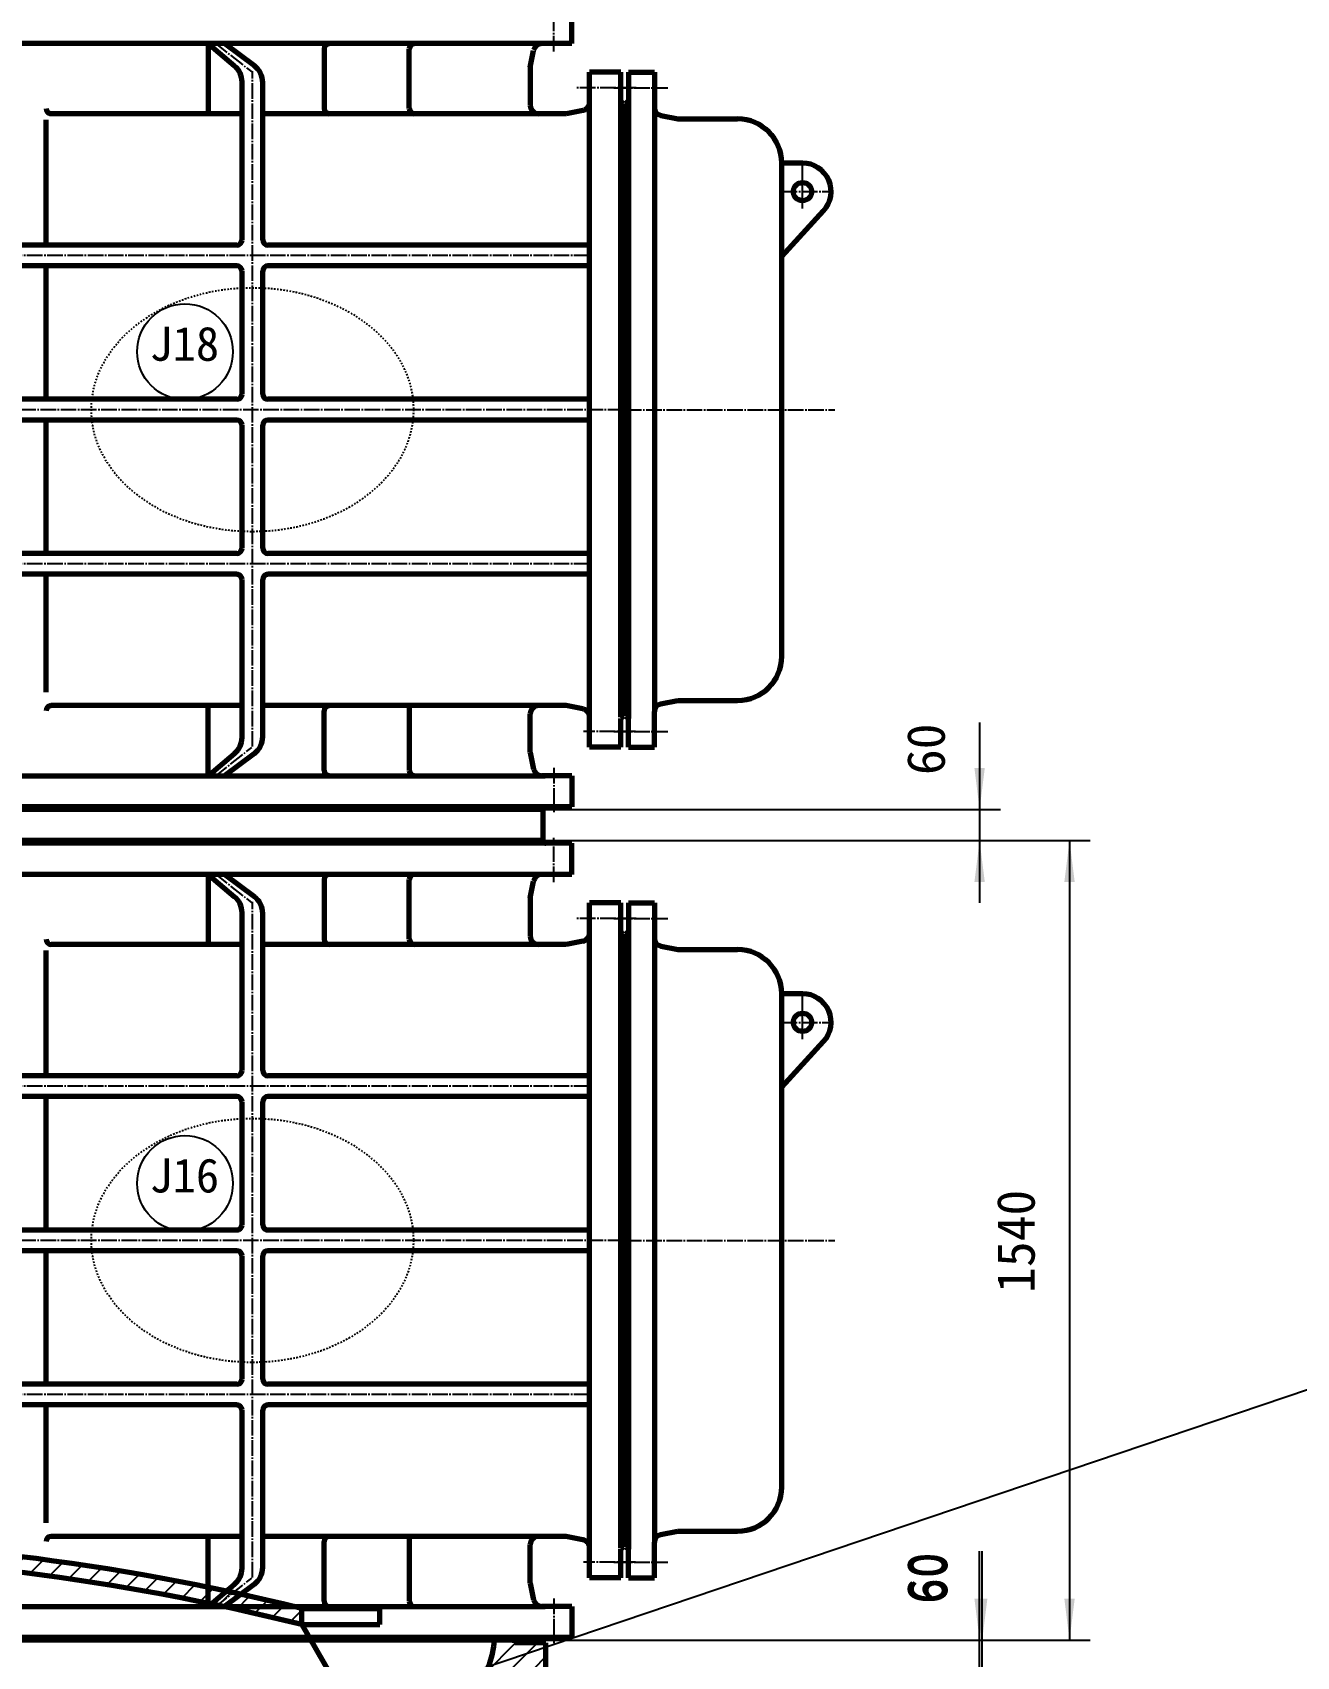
# Model space of a CAD drawing. Header units: millimetres. Extents: x -12040 to 11740, y -16820 to 16820.
# Drawn here: x -4569 to -2135, y -4289 to -1161 of the extents above; entities that cross this region are included whole.
import ezdxf

# ---------------------------------------------------------------- set-up
doc = ezdxf.new("R2010")
doc.units = ezdxf.units.MM
doc.linetypes.add('EB_DASH', pattern=[6, 3, -3])
doc.linetypes.add('EB_DASHDOT', pattern=[39, 30, -3, 3, -3])
for name, color, linetype, lineweight in [('CAXA0', 7, 'Continuous', 70), ('CAXA1', 1, 'EB_DASHDOT', 25), ('CAXA2', 6, 'EB_DASH', 25), ('CAXA3', 7, 'Continuous', 25), ('CAXA4', 3, 'Continuous', 25), ('CAXA5', 4, 'Continuous', 25)]:
    doc.layers.add(name, color=color, linetype=linetype, lineweight=lineweight)
doc.styles.add('TextStyle0', font='SIMFANG.TTF', dxfattribs={"width": 0.931973})
doc.styles.add('UserTxtStyle1', font='SIMFANG.TTF')
doc.styles.add('UserTxtStyle2', font='SIMFANG.TTF')
doc.styles.add('标准', font='SIMFANG.TTF')
doc.dimstyles.new('标准', dxfattribs={"dimscale": 20, "dimtxt": 3.5, "dimasz": 4, "dimexe": 2, "dimexo": 0, "dimtad": 1, "dimdsep": 46, "dimtxsty": '标准', "dimcen": 0, "dimdle": 6, "dimaunit": 1, "dimazin": 2, "dimtfac": 1, "dimtdec": 3, "dimtmove": 0, "dimatfit": 3, "dimfxl": 0, "dimtolj": 1, "dimtzin": 0, "dimarcsym": 0})

# ---------------------------------------------------------------- blocks, each defined once
blk = doc.blocks.new('CAXBLOCK37', base_point=(-3426.2, -1887.6))
at = {"layer": 'CAXA0'}
for p, q in [((-3421.2, -1237.6), (-3371.2, -1237.6)), ((-3421.2, -1237.6), (-3421.2, -2482.6)), ((-3371.2, -1237.6), (-3371.2, -2468.9)), ((-3426.2, -1297.6), (-3421.2, -1292.6)), ((-3426.2, -2477.6), (-3426.2, -1297.6)), ((-3359.2, -1321), (-3326.2, -1327.6)), ((-3326.2, -1327.6), (-3211.2, -1327.6)), ((-3126.2, -2362.6), (-3126.2, -1412.6)), ((-3086.2, -1412.6), (-3126.2, -1412.6)), ((-3126.2, -1592.6), (-3045.7, -1504.8)), ((-3371.2, -2537.6), (-3371.2, -2468.9)), ((-3359.2, -2454.2), (-3326.2, -2447.6)), ((-3326.2, -2447.6), (-3211.2, -2447.6)), ((-3426.2, -2477.6), (-3421.2, -2482.6)), ((-3421.2, -2537.6), (-3421.2, -2482.6)), ((-3421.2, -2537.6), (-3371.2, -2537.6))]:
    blk.add_line(p, q, dxfattribs=at)
at = {"layer": 'CAXA0', "linetype": 'EB_DASHDOT', "lineweight": 25}
for p, q in [((-3449.4, -1267.6), (-3345.5, -1267.6)), ((-3126.2, -1467.6), (-3035.5, -1467.6)), ((-3449.4, -2507.6), (-3345.5, -2507.6))]:
    blk.add_line(p, q, dxfattribs=at)
at = {"layer": 'CAXA0'}
blk.add_circle((-3086.2, -1467.6), 17.5, dxfattribs=at)
for centre, radius, start, end in [((-3356.2, -1306.3), 15, 180, 258.6901), ((-3211.2, -1412.6), 85, 0, 90), ((-3086.2, -1467.6), 55, 317.4797, 90), ((-3211.2, -2362.6), 85, 270, 360), ((-3356.2, -2468.9), 15, 101.3099, 180)]:
    blk.add_arc(centre, radius, start, end, dxfattribs=at)
at = {"layer": 'CAXA1', "linetype": 'EB_DASHDOT', "lineweight": 25}
blk.add_line((-3426.2, -1887.6), (-3024, -1887.6), dxfattribs=at)
at = {"layer": 'CAXA3', "linetype": 'Continuous', "lineweight": 25}
blk.add_line((-3086.2, -1500.3), (-3086.2, -1412.6), dxfattribs=at)
blk = doc.blocks.new('CAXBLOCK38', base_point=(-5155.2, -2657.6))
at = {"layer": 'CAXA0', "linetype": 'EB_DASHDOT', "lineweight": 25}
for p, q in [((-3565.2, -1197.7), (-3565.2, -1112.2)), ((-4145.2, -2536.6), (-4145.2, -1235.6)), ((-3406.6, -1267.6), (-3523.1, -1267.6)), ((-3496.2, -1590.6), (-6879.2, -1590.6)), ((-3431.2, -1887.6), (-6879.2, -1887.6)), ((-3496.2, -2184.6), (-6879.2, -2184.6)), ((-3407.9, -2507.6), (-3508.1, -2507.6)), ((-3565.2, -2577.6), (-3565.2, -2663.1))]:
    blk.add_line(p, q, dxfattribs=at)
at = {"layer": 'CAXA0'}
for p, q in [((-3530.2, -1182.6), (-3530.2, -1122.6)), ((-3588.1, -1182.6), (-6729.8, -1182.6)), ((-4230.6, -1182.6), (-4230.6, -1317.6)), ((-4230.6, -1182.6), (-4179.5, -1225.6)), ((-4198.9, -1182.6), (-4141.3, -1225.6)), ((-3530.2, -1182.6), (-3588.1, -1182.6)), ((-4006.9, -1192.6), (-4006.9, -1307.6)), ((-3843.2, -1307.6), (-3843.2, -1192.6)), ((-3610.2, -1227.6), (-3603.8, -1195.5)), ((-3610.2, -1227.6), (-3610.2, -1301.6)), ((-3436.2, -1237.6), (-3496.2, -1237.6)), ((-3496.2, -2479.7), (-3496.2, -1237.6)), ((-3436.2, -2480.1), (-3436.2, -1237.6)), ((-4165.2, -1560.6), (-4165.2, -1256.3)), ((-4125.2, -1560.6), (-4125.2, -1257.7)), ((-3509.1, -1311.2), (-3541.2, -1317.6)), ((-3431.2, -1297.6), (-3436.2, -1292.6)), ((-3431.2, -2477.6), (-3431.2, -1297.6)), ((-4542.4, -1570.6), (-4542.4, -1329.1)), ((-4165.7, -1317.6), (-4532.4, -1317.6)), ((-4144.7, -1317.6), (-4145.2, -1317.6)), ((-3594.2, -1317.6), (-4126.5, -1317.6)), ((-3541.2, -1317.6), (-3594.2, -1317.6)), ((-4175.2, -1570.6), (-6135.2, -1570.6)), ((-3496.2, -1570.6), (-4115.2, -1570.6)), ((-4175.2, -1610.6), (-6135.2, -1610.6)), ((-4542.4, -1867.6), (-4542.4, -1610.6)), ((-4165.2, -1857.6), (-4165.2, -1620.6)), ((-4125.2, -1857.6), (-4125.2, -1620.6)), ((-3496.2, -1610.6), (-4115.2, -1610.6)), ((-4175.2, -1867.6), (-5856.3, -1867.6)), ((-3496.2, -1867.6), (-4115.2, -1867.6)), ((-4175.2, -1907.6), (-5856.3, -1907.6)), ((-4542.4, -2164.6), (-4542.4, -1907.6)), ((-3496.2, -1907.6), (-4115.2, -1907.6)), ((-4165.2, -2154.6), (-4165.2, -1917.6)), ((-4125.2, -2154.6), (-4125.2, -1917.6)), ((-4175.2, -2164.6), (-6135.2, -2164.6)), ((-3496.2, -2164.6), (-4115.2, -2164.6)), ((-4175.2, -2204.6), (-6135.2, -2204.6)), ((-4542.4, -2431.6), (-4542.4, -2204.6)), ((-4165.2, -2519), (-4165.2, -2214.6)), ((-4125.2, -2517.6), (-4125.2, -2214.6)), ((-3496.2, -2204.6), (-4115.2, -2204.6)), ((-4165.2, -2457.6), (-4532.4, -2457.6)), ((-4230.6, -2592.6), (-4230.6, -2457.6)), ((-3594.2, -2457.6), (-4125.2, -2457.6)), ((-4006.9, -2582.6), (-4006.9, -2467.6)), ((-3843.2, -2457.6), (-3843.2, -2582.6)), ((-3541.2, -2457.6), (-3594.2, -2457.6)), ((-3541.2, -2457.6), (-3594.2, -2457.6)), ((-3509.1, -2464.1), (-3541.2, -2457.6)), ((-3610.2, -2547.6), (-3610.2, -2473.6)), ((-3496.2, -2537.6), (-3496.2, -2479.7)), ((-3431.2, -2477.6), (-3436.2, -2482.6)), ((-3436.2, -2537.6), (-3436.2, -2482.6)), ((-4230.6, -2592.6), (-4179.5, -2549.6)), ((-4198.9, -2592.6), (-4141.3, -2549.6)), ((-3610.2, -2547.6), (-3603.8, -2579.8)), ((-3436.2, -2537.6), (-3496.2, -2537.6)), ((-6780.2, -2592.6), (-3581.9, -2592.6)), ((-3530.2, -2592.6), (-3588.1, -2592.6)), ((-3530.2, -2592.6), (-3530.2, -2652.6)), ((-3580.2, -2652.6), (-6780.2, -2652.6)), ((-3585.2, -2657.6), (-6725.2, -2657.6)), ((-3585.2, -2657.6), (-6725.2, -2657.6)), ((-3530.2, -2652.6), (-3580.2, -2652.6))]:
    blk.add_line(p, q, dxfattribs=at)
for centre, radius, start, end in [((-3996.9, -1192.6), 10, 90, 180), ((-3833.2, -1192.6), 10, 90, 180), ((-3588.1, -1198.6), 16, 90, 168.6901), ((-4205.2, -1256.3), 40, 0, 49.941), ((-4165.2, -1257.7), 40, 0, 53.258), ((-4532.4, -1307.6), 10, 180, 270), ((-3996.9, -1307.6), 10, 180, 270), ((-3833.2, -1307.6), 10, 180, 270), ((-3594.2, -1301.6), 16, 180, 270), ((-3512.2, -1295.5), 16, 281.3099, 360), ((-4175.2, -1560.6), 10, 270, 360), ((-4115.2, -1560.6), 10, 180, 270), ((-4175.2, -1620.6), 10, 0, 90), ((-4115.2, -1620.6), 10, 90, 180), ((-4175.2, -1857.6), 10, 270, 360), ((-4115.2, -1857.6), 10, 180, 270), ((-4175.2, -1917.6), 10, 0, 90), ((-4115.2, -1917.6), 10, 90, 180), ((-4175.2, -2154.6), 10, 270, 360), ((-4115.2, -2154.6), 10, 180, 270), ((-4175.2, -2214.6), 10, 0, 90), ((-4115.2, -2214.6), 10, 90, 180), ((-4532.4, -2467.6), 10, 90, 180), ((-3996.9, -2467.6), 10, 90, 180), ((-3594.2, -2473.6), 16, 90, 180), ((-3512.2, -2479.7), 16, 0, 78.6901), ((-4205.2, -2519), 40, 310.059, 360), ((-4165.2, -2517.6), 40, 306.742, 360), ((-3996.9, -2582.6), 10, 180, 270), ((-3833.2, -2582.6), 10, 180, 270), ((-3588.1, -2576.6), 16, 191.3099, 270), ((-3580.2, -2657.6), 5, 90, 180)]:
    blk.add_arc(centre, radius, start, end, dxfattribs=at)
at = {"layer": 'CAXA0', "linetype": 'EB_DASH', "lineweight": 25}
blk.add_ellipse((-4145.2, -1887.6), major_axis=(310, 0), ratio=0.758065, dxfattribs=at)
at = {"layer": 'CAXA1', "linetype": 'EB_DASHDOT', "lineweight": 25}
for p, q in [((-4217.7, -1180.8), (-4146.5, -1237.2)), ((-4217.7, -2594.5), (-4146.5, -2538.1))]:
    blk.add_line(p, q, dxfattribs=at)
blk = doc.blocks.new('CAXBLOCK40', base_point=(-3426.2, -3487.6))
at = {"layer": 'CAXA0'}
for p, q in [((-3421.2, -2837.6), (-3371.2, -2837.6)), ((-3421.2, -2837.6), (-3421.2, -4082.6)), ((-3371.2, -2837.6), (-3371.2, -4068.9)), ((-3426.2, -2897.6), (-3421.2, -2892.6)), ((-3426.2, -4077.6), (-3426.2, -2897.6)), ((-3359.2, -2921), (-3326.2, -2927.6)), ((-3326.2, -2927.6), (-3211.2, -2927.6)), ((-3126.2, -3962.6), (-3126.2, -3012.6)), ((-3086.2, -3012.6), (-3126.2, -3012.6)), ((-3126.2, -3192.6), (-3045.7, -3104.8)), ((-3359.2, -4054.2), (-3326.2, -4047.6)), ((-3326.2, -4047.6), (-3211.2, -4047.6)), ((-3426.2, -4077.6), (-3421.2, -4082.6)), ((-3421.2, -4137.6), (-3421.2, -4082.6)), ((-3371.2, -4137.6), (-3371.2, -4068.9)), ((-3421.2, -4137.6), (-3371.2, -4137.6))]:
    blk.add_line(p, q, dxfattribs=at)
at = {"layer": 'CAXA0', "linetype": 'EB_DASHDOT', "lineweight": 25}
for p, q in [((-3449.4, -2867.6), (-3345.5, -2867.6)), ((-3126.2, -3067.6), (-3035.5, -3067.6)), ((-3449.4, -4107.6), (-3345.5, -4107.6))]:
    blk.add_line(p, q, dxfattribs=at)
at = {"layer": 'CAXA0'}
blk.add_circle((-3086.2, -3067.6), 17.5, dxfattribs=at)
for centre, radius, start, end in [((-3356.2, -2906.3), 15, 180, 258.6901), ((-3211.2, -3012.6), 85, 0, 90), ((-3086.2, -3067.6), 55, 317.4797, 90), ((-3211.2, -3962.6), 85, 270, 360), ((-3356.2, -4068.9), 15, 101.3099, 180)]:
    blk.add_arc(centre, radius, start, end, dxfattribs=at)
at = {"layer": 'CAXA1', "linetype": 'EB_DASHDOT', "lineweight": 25}
blk.add_line((-3426.2, -3487.6), (-3024, -3487.6), dxfattribs=at)
at = {"layer": 'CAXA3', "linetype": 'Continuous', "lineweight": 25}
blk.add_line((-3086.2, -3100.3), (-3086.2, -3012.6), dxfattribs=at)
blk = doc.blocks.new('CAXBLOCK132', base_point=(-5155.2, -4257.6))
at = {"layer": 'CAXA0'}
for p, q in [((-3585.2, -2717.6), (-6725.2, -2717.6)), ((-3580, -2722.6), (-6726.3, -2722.6)), ((-3530.2, -2722.6), (-3580.2, -2722.6)), ((-3530.2, -2782.6), (-3530.2, -2722.6)), ((-3588.1, -2782.6), (-6729.8, -2782.6)), ((-4230.6, -2782.6), (-4230.6, -2917.6)), ((-4230.6, -2782.6), (-4179.5, -2825.6)), ((-4198.9, -2782.6), (-4141.3, -2825.6)), ((-3530.2, -2782.6), (-3588.1, -2782.6)), ((-4006.9, -2792.6), (-4006.9, -2907.6)), ((-3843.2, -2907.6), (-3843.2, -2792.6)), ((-3610.2, -2827.6), (-3603.8, -2795.5)), ((-3610.2, -2827.6), (-3610.2, -2901.6)), ((-3436.2, -2837.6), (-3496.2, -2837.6)), ((-3496.2, -4079.7), (-3496.2, -2837.6)), ((-3436.2, -4080.1), (-3436.2, -2837.6)), ((-4165.2, -3160.6), (-4165.2, -2856.3)), ((-4125.2, -3160.6), (-4125.2, -2857.7)), ((-3431.2, -2897.6), (-3436.2, -2892.6)), ((-3431.2, -4077.6), (-3431.2, -2897.6)), ((-4542.4, -3170.6), (-4542.4, -2929.1)), ((-4165.7, -2917.6), (-4532.4, -2917.6)), ((-4144.7, -2917.6), (-4145.2, -2917.6)), ((-3594.2, -2917.6), (-4126.5, -2917.6)), ((-3541.2, -2917.6), (-3594.2, -2917.6)), ((-3509.1, -2911.2), (-3541.2, -2917.6)), ((-4175.2, -3170.6), (-6135.2, -3170.6)), ((-3496.2, -3170.6), (-4115.2, -3170.6)), ((-4175.2, -3210.6), (-6135.2, -3210.6)), ((-4542.4, -3467.6), (-4542.4, -3210.6)), ((-4165.2, -3457.6), (-4165.2, -3220.6)), ((-4125.2, -3457.6), (-4125.2, -3220.6)), ((-3496.2, -3210.6), (-4115.2, -3210.6)), ((-4175.2, -3467.6), (-5856.3, -3467.6)), ((-3496.2, -3467.6), (-4115.2, -3467.6)), ((-4175.2, -3507.6), (-5856.3, -3507.6)), ((-4542.4, -3764.6), (-4542.4, -3507.6)), ((-4165.2, -3754.6), (-4165.2, -3517.6)), ((-4125.2, -3754.6), (-4125.2, -3517.6)), ((-3496.2, -3507.6), (-4115.2, -3507.6)), ((-4175.2, -3764.6), (-6135.2, -3764.6)), ((-3496.2, -3764.6), (-4115.2, -3764.6)), ((-4175.2, -3804.6), (-6135.2, -3804.6)), ((-4542.4, -4031.6), (-4542.4, -3804.6)), ((-4165.2, -4119), (-4165.2, -3814.6)), ((-4125.2, -4117.6), (-4125.2, -3814.6)), ((-3496.2, -3804.6), (-4115.2, -3804.6)), ((-4165.2, -4057.6), (-4532.4, -4057.6)), ((-4230.6, -4192.6), (-4230.6, -4057.6)), ((-3594.2, -4057.6), (-4125.2, -4057.6)), ((-3843.2, -4057.6), (-3843.2, -4182.6)), ((-3541.2, -4057.6), (-3594.2, -4057.6)), ((-3541.2, -4057.6), (-3594.2, -4057.6)), ((-3509.1, -4064.1), (-3541.2, -4057.6)), ((-4006.9, -4182.6), (-4006.9, -4067.6)), ((-3610.2, -4147.6), (-3610.2, -4073.6)), ((-3496.2, -4137.6), (-3496.2, -4079.7)), ((-3431.2, -4077.6), (-3436.2, -4082.6)), ((-3436.2, -4137.6), (-3436.2, -4082.6)), ((-4230.6, -4192.6), (-4179.5, -4149.6)), ((-4198.9, -4192.6), (-4141.3, -4149.6)), ((-3610.2, -4147.6), (-3603.8, -4179.8)), ((-3436.2, -4137.6), (-3496.2, -4137.6)), ((-6780.2, -4192.6), (-3581.9, -4192.6)), ((-3530.2, -4192.6), (-3588.1, -4192.6)), ((-3530.2, -4192.6), (-3530.2, -4252.6)), ((-3580.2, -4252.6), (-6780.2, -4252.6)), ((-3530.2, -4252.6), (-3580.2, -4252.6)), ((-3585.2, -4257.6), (-6725.2, -4257.6)), ((-3585.2, -4257.6), (-6725.2, -4257.6))]:
    blk.add_line(p, q, dxfattribs=at)
at = {"layer": 'CAXA0', "linetype": 'EB_DASHDOT', "lineweight": 25}
for p, q in [((-3565.2, -2797.7), (-3565.2, -2712.2)), ((-4145.2, -4136.6), (-4145.2, -2835.6)), ((-3406.6, -2867.6), (-3523.1, -2867.6)), ((-3496.2, -3190.6), (-6879.2, -3190.6)), ((-3431.2, -3487.6), (-6879.2, -3487.6)), ((-3496.2, -3784.6), (-6879.2, -3784.6)), ((-3407.9, -4107.6), (-3508.1, -4107.6)), ((-3565.2, -4177.6), (-3565.2, -4263.1))]:
    blk.add_line(p, q, dxfattribs=at)
at = {"layer": 'CAXA0'}
for centre, radius, start, end in [((-3580.2, -2717.6), 5, 180, 270), ((-3996.9, -2792.6), 10, 90, 180), ((-3833.2, -2792.6), 10, 90, 180), ((-3588.1, -2798.6), 16, 90, 168.6901), ((-4205.2, -2856.3), 40, 0, 49.941), ((-4165.2, -2857.7), 40, 0, 53.258), ((-4532.4, -2907.6), 10, 180, 270), ((-3996.9, -2907.6), 10, 180, 270), ((-3833.2, -2907.6), 10, 180, 270), ((-3594.2, -2901.6), 16, 180, 270), ((-3512.2, -2895.5), 16, 281.3099, 360), ((-4175.2, -3160.6), 10, 270, 360), ((-4115.2, -3160.6), 10, 180, 270), ((-4175.2, -3220.6), 10, 0, 90), ((-4115.2, -3220.6), 10, 90, 180), ((-4175.2, -3457.6), 10, 270, 360), ((-4115.2, -3457.6), 10, 180, 270), ((-4175.2, -3517.6), 10, 0, 90), ((-4115.2, -3517.6), 10, 90, 180), ((-4175.2, -3754.6), 10, 270, 360), ((-4115.2, -3754.6), 10, 180, 270), ((-4175.2, -3814.6), 10, 0, 90), ((-4115.2, -3814.6), 10, 90, 180), ((-4532.4, -4067.6), 10, 90, 180), ((-3996.9, -4067.6), 10, 90, 180), ((-3594.2, -4073.6), 16, 90, 180), ((-3512.2, -4079.7), 16, 0, 78.6901), ((-4205.2, -4119), 40, 310.059, 360), ((-4165.2, -4117.6), 40, 306.742, 360), ((-3996.9, -4182.6), 10, 180, 270), ((-3833.2, -4182.6), 10, 180, 270), ((-3588.1, -4176.6), 16, 191.3099, 270), ((-3580.2, -4257.6), 5, 90, 180)]:
    blk.add_arc(centre, radius, start, end, dxfattribs=at)
at = {"layer": 'CAXA0', "linetype": 'EB_DASH', "lineweight": 25}
blk.add_ellipse((-4145.2, -3487.6), major_axis=(310, 0), ratio=0.758065, dxfattribs=at)
at = {"layer": 'CAXA1', "linetype": 'EB_DASHDOT', "lineweight": 25}
for p, q in [((-4217.7, -2780.8), (-4146.5, -2837.2)), ((-4217.7, -4194.5), (-4146.5, -4138.1))]:
    blk.add_line(p, q, dxfattribs=at)
blk = doc.blocks.new('*CAXBLOCK140141')
at = {"layer": 'CAXA4', "linetype": 'Continuous', "lineweight": 25}
for points in [[(-2572.2, -2717.6), (-2582.2, -2797.6), (-2562.2, -2797.6)], [(-2572.2, -4257.6), (-2582.2, -4177.6), (-2562.2, -4177.6)]]:
    blk.add_hatch(color=0, dxfattribs=at).paths.add_polyline_path(points, flags=0)
at = {"layer": 'CAXA4', "color": 0, "linetype": 'Continuous', "lineweight": 25}
for p, q in [((-3585.2, -2717.6), (-2532.2, -2717.6)), ((-2572.2, -2717.6), (-2572.2, -4257.6)), ((-3585.2, -4257.6), (-2532.2, -4257.6))]:
    blk.add_line(p, q, dxfattribs=at)
at = {"layer": 'CAXA4', "color": 0, "linetype": 'Continuous', "lineweight": 25, "insert": (-2712.2, -3588.7), "char_height": 72.993, "attachment_point": 1, "rotation": 90, "style": 'UserTxtStyle2'}
blk.add_mtext('\\fFangSong_GB2312|b0|i0|p34;1540', dxfattribs=at)
blk = doc.blocks.new('*CAXBLOCK141142')
at = {"layer": 'CAXA4', "linetype": 'Continuous', "lineweight": 25}
for points in [[(-2745.3, -2657.6), (-2755.3, -2577.6), (-2735.3, -2577.6)], [(-2745.3, -2717.6), (-2755.3, -2797.6), (-2735.3, -2797.6)]]:
    blk.add_hatch(color=0, dxfattribs=at).paths.add_polyline_path(points, flags=0)
at = {"layer": 'CAXA4', "color": 0, "linetype": 'Continuous', "lineweight": 25}
for p, q in [((-2745.3, -2490), (-2745.3, -2837.6)), ((-3585.2, -2657.6), (-2705.3, -2657.6)), ((-3585.2, -2717.6), (-2705.3, -2717.6))]:
    blk.add_line(p, q, dxfattribs=at)
at = {"layer": 'CAXA4', "color": 0, "linetype": 'Continuous', "lineweight": 25, "insert": (-2885.3, -2591.4), "char_height": 72.993, "attachment_point": 1, "rotation": 90, "style": 'UserTxtStyle2'}
blk.add_mtext('\\fFangSong_GB2312|b0|i0|p34;60', dxfattribs=at)
blk = doc.blocks.new('*CAXBLOCK142143')
at = {"layer": 'CAXA4', "linetype": 'Continuous', "lineweight": 25}
for points in [[(-2745.3, -4257.6), (-2735.3, -4177.6), (-2755.3, -4177.6)], [(-2745.3, -4317.6), (-2735.3, -4397.6), (-2755.3, -4397.6)]]:
    blk.add_hatch(color=0, dxfattribs=at).paths.add_polyline_path(points, flags=0)
at = {"layer": 'CAXA4', "color": 0, "linetype": 'Continuous', "lineweight": 25}
for p, q in [((-2745.3, -4437.6), (-2745.3, -4086.4)), ((-3585.2, -4257.6), (-2705.3, -4257.6)), ((-3585.2, -4317.6), (-2705.3, -4317.6))]:
    blk.add_line(p, q, dxfattribs=at)
at = {"layer": 'CAXA4', "color": 0, "linetype": 'Continuous', "lineweight": 25, "insert": (-2885.3, -4187.8), "char_height": 72.993, "attachment_point": 1, "rotation": 90, "style": 'UserTxtStyle2'}
blk.add_mtext('\\fFangSong_GB2312|b0|i0|p34;60', dxfattribs=at)
blk = doc.blocks.new('*CAXBLOCK197198')
at = {"layer": 'CAXA4', "linetype": 'Continuous', "lineweight": 25}
for points in [[(-1257, 1042.4), (-1267, 962.4), (-1247, 962.4)], [(-1257, -14137.6), (-1267, -14057.6), (-1247, -14057.6)]]:
    blk.add_hatch(color=0, dxfattribs=at).paths.add_polyline_path(points, flags=0)
at = {"layer": 'CAXA4', "color": 0, "linetype": 'Continuous', "lineweight": 25}
for p, q in [((-3245.2, 1042.4), (-1217, 1042.4)), ((-1257, 1042.4), (-1257, -14137.6)), ((-3425.2, -14137.6), (-1217, -14137.6))]:
    blk.add_line(p, q, dxfattribs=at)
at = {"layer": 'CAXA4', "color": 0, "linetype": 'Continuous', "lineweight": 25, "insert": (-1397, -6674.1), "char_height": 72.993, "attachment_point": 1, "rotation": 90, "style": 'UserTxtStyle2'}
blk.add_mtext('\\fFangSong_GB2312|b0|i0|p34;15180', dxfattribs=at)
blk = doc.blocks.new('CAXBLOCK203', base_point=(-4995.2, -4075))
at = {"layer": 'CAXA5', "color": 0, "linetype": 'Continuous', "lineweight": 25}
for p, q in [((-5150.2, -4069.3), (-5143.5, -4062.6)), ((-5150.2, -4111.8), (-5101.4, -4062.9)), ((-5089.1, -4093), (-5059.6, -4063.5)), ((-5047.4, -4093.8), (-5018.1, -4064.5)), ((-5006.1, -4094.9), (-4977.1, -4065.9)), ((-4965.2, -4096.4), (-4936.4, -4067.6)), ((-4924.6, -4098.2), (-4896, -4069.7)), ((-4884.3, -4100.4), (-4856, -4072.1)), ((-4844.4, -4102.9), (-4816.3, -4074.8)), ((-4804.8, -4105.8), (-4776.9, -4077.9)), ((-4765.5, -4108.9), (-4737.9, -4081.2)), ((-4726.6, -4112.4), (-4699.1, -4084.9)), ((-4688, -4116.2), (-4660.7, -4088.9)), ((-4649.6, -4120.3), (-4622.5, -4093.1)), ((-4611.6, -4124.6), (-4584.6, -4097.7)), ((-4573.8, -4129.3), (-4547, -4102.5)), ((-4536.3, -4134.2), (-4509.7, -4107.6)), ((-4499.1, -4139.5), (-4472.7, -4113)), ((-4462.2, -4145), (-4435.9, -4118.7)), ((-4425.5, -4150.7), (-4399.4, -4124.6)), ((-5150.2, -4154.2), (-5135.2, -4139.2)), ((-4389.1, -4156.8), (-4363.1, -4130.8)), ((-4353, -4163), (-4327.1, -4137.2)), ((-4317.1, -4169.6), (-4291.4, -4143.9)), ((-4281.4, -4176.4), (-4255.9, -4150.8)), ((-4246, -4183.4), (-4220.6, -4158)), ((-5150.2, -4196.6), (-5135.2, -4181.6)), ((-4210.9, -4190.7), (-4185.6, -4165.4)), ((-4176, -4198.2), (-4150.8, -4173)), ((-4141.3, -4205.9), (-4116.3, -4180.9)), ((-4106.9, -4213.9), (-4081.9, -4189)), ((-4072.6, -4222.1), (-4050.2, -4199.7)), ((-5150.2, -4239), (-5135.2, -4224))]:
    blk.add_line(p, q, dxfattribs=at)
blk = doc.blocks.new('CAXBLOCK208', base_point=(-3570.8, -4318.3))
at = {"layer": 'CAXA5', "color": 0, "linetype": 'Continuous', "lineweight": 25}
for p, q in [((-3679.1, -4260.8), (-3671, -4252.6)), ((-3696.1, -4320.2), (-3638.5, -4262.6)), ((-3652.2, -4318.7), (-3596.1, -4262.6)), ((-3603.7, -4312.6), (-3580.2, -4289.2)), ((-3757.7, -4424.2), (-3669.5, -4336)), ((-3820.9, -4445), (-3775.5, -4399.6)), ((-4145.3, -4472.4), (-4112.5, -4439.6)), ((-4099, -4468.6), (-4066.2, -4435.8)), ((-4052.8, -4464.8), (-4020, -4431.9)), ((-4006.5, -4460.9), (-3973.7, -4428.1)), ((-3960.3, -4457.1), (-3927.4, -4424.3)), ((-3914, -4453.2), (-3881.2, -4420.4)), ((-3867.7, -4449.4), (-3834.9, -4416.6)), ((-4422.9, -4495.4), (-4390.1, -4462.6)), ((-4376.6, -4491.6), (-4343.8, -4458.8)), ((-4340.4, -4497.8), (-4297.5, -4454.9)), ((-4284.1, -4483.9), (-4251.3, -4451.1)), ((-4237.8, -4480.1), (-4205, -4447.3)), ((-4191.6, -4476.3), (-4158.7, -4443.4)), ((-4340.2, -4540.1), (-4310.2, -4510.1)), ((-4340.2, -4582.5), (-4310.2, -4552.5)), ((-4317.9, -4602.6), (-4310.2, -4594.9))]:
    blk.add_line(p, q, dxfattribs=at)
blk = doc.blocks.new('CAXBLOCK201', base_point=(-5150.2, -4662.6))
at = {"layer": 'CAXA0'}
for p, q in [((-4050.2, -4196.7), (-3900.2, -4196.7)), ((-4050.2, -4227.6), (-4050.2, -4196.7)), ((-3900.2, -4227.6), (-3900.2, -4196.7)), ((-4050.2, -4227.6), (-3900.2, -4227.6)), ((-4050.2, -4227.6), (-3949, -4403)), ((-3640.2, -4252.6), (-4036.9, -4252.6)), ((-3640.2, -4262.6), (-3640.2, -4252.6)), ((-3580.2, -4262.6), (-3640.2, -4262.6)), ((-3580.2, -4312.6), (-3580.2, -4262.6))]:
    blk.add_line(p, q, dxfattribs=at)
for centre, radius, start, end in [((-5150.2, -8641.6), 4579, 76.1001, 90), ((-5150.2, -8641.6), 4549, 76.0065, 89.6844), ((-3852.2, -4243.4), 174, 270, 356.9658)]:
    blk.add_arc(centre, radius, start, end, dxfattribs=at)
at = {"layer": 'CAXA2', "linetype": 'EB_DASH', "lineweight": 25}
blk.add_line((-4036.9, -4252.6), (-5150.2, -4252.6), dxfattribs=at)
at = {"layer": 'CAXA5'}
for name, p in [('CAXBLOCK203', (-4995.2, -4075)), ('CAXBLOCK208', (-3570.8, -4318.3))]:
    blk.add_blockref(name, p, dxfattribs=at)
blk = doc.blocks.new('*CAXBLOCK221222')
at = {"layer": 'CAXA4', "linetype": 'Continuous', "lineweight": 25}
for points in [[(-2740.3, -4257.6), (-2730.3, -4177.6), (-2750.3, -4177.6)], [(-2740.3, -4317.6), (-2730.3, -4397.6), (-2750.3, -4397.6)]]:
    blk.add_hatch(color=0, dxfattribs=at).paths.add_polyline_path(points, flags=0)
at = {"layer": 'CAXA4', "color": 0, "linetype": 'Continuous', "lineweight": 25}
for p, q in [((-2740.3, -4437.6), (-2740.3, -4086.4)), ((-3580.2, -4257.6), (-2700.3, -4257.6)), ((-3580.2, -4317.6), (-2700.3, -4317.6))]:
    blk.add_line(p, q, dxfattribs=at)
at = {"layer": 'CAXA4', "color": 0, "linetype": 'Continuous', "lineweight": 25, "insert": (-2880.3, -4187.8), "char_height": 72.993, "attachment_point": 1, "rotation": 90, "style": 'UserTxtStyle2'}
blk.add_mtext('\\fFangSong_GB2312|b0|i0|p34;60', dxfattribs=at)
blk = doc.blocks.new('*CAXBLOCK265266')
at = {"layer": 'CAXA4', "linetype": 'Continuous', "lineweight": 25}
for points in [[(-693.2, 15782.4), (-703.2, 15702.4), (-683.2, 15702.4)], [(-693.2, -14137.6), (-703.2, -14057.6), (-683.2, -14057.6)]]:
    blk.add_hatch(color=0, dxfattribs=at).paths.add_polyline_path(points, flags=0)
at = {"layer": 'CAXA4', "color": 0, "linetype": 'Continuous', "lineweight": 25}
for p, q in [((-4539.2, 15782.4), (-653.2, 15782.4)), ((-693.2, 15782.4), (-693.2, -14137.6)), ((-3425.2, -14137.6), (-653.2, -14137.6))]:
    blk.add_line(p, q, dxfattribs=at)
at = {"layer": 'CAXA4', "color": 0, "linetype": 'Continuous', "lineweight": 25, "insert": (-833.2, 695.9), "char_height": 72.993, "attachment_point": 1, "rotation": 90, "style": 'UserTxtStyle2'}
blk.add_mtext('\\fFangSong_GB2312|b0|i0|p34;29920', dxfattribs=at)
blk = doc.blocks.new('CAXBLOCK458', base_point=(463.5, -2971.1))
at = {"layer": 'CAXA0', "linetype": 'Continuous', "lineweight": 25}
blk.add_hatch(color=0, dxfattribs=at).paths.add_polyline_path([(-4178.2, -4476), (-4178.3, -4474.4), (-4178.7, -4472.9), (-4179.3, -4471.4), (-4180.1, -4470.1), (-4181.1, -4468.9), (-4182.3, -4467.9), (-4183.6, -4467.1), (-4185.1, -4466.5), (-4186.6, -4466.1), (-4188.2, -4466), (-4189.8, -4466.1), (-4191.3, -4466.5), (-4192.7, -4467.1), (-4194.1, -4467.9), (-4195.3, -4468.9), (-4196.3, -4470.1), (-4197.1, -4471.4), (-4197.7, -4472.9), (-4198.1, -4474.4), (-4198.2, -4476), (-4198.1, -4477.5), (-4197.7, -4479.1), (-4197.1, -4480.5), (-4196.3, -4481.9), (-4195.3, -4483.1), (-4194.1, -4484.1), (-4192.7, -4484.9), (-4191.3, -4485.5), (-4189.8, -4485.9), (-4188.2, -4486), (-4186.6, -4485.9), (-4185.1, -4485.5), (-4183.6, -4484.9), (-4182.3, -4484.1), (-4181.1, -4483.1), (-4180.1, -4481.9), (-4179.3, -4480.5), (-4178.7, -4479.1), (-4178.3, -4477.5)], flags=0)
at = {"layer": 'CAXA0', "color": 0, "linetype": 'Continuous', "lineweight": 25}
for p, q in [((-4188.2, -4476), (263.5, -2971.1)), ((263.5, -2971.1), (463.5, -2971.1))]:
    blk.add_line(p, q, dxfattribs=at)
at = {"layer": 'CAXA0', "color": 0, "linetype": 'Continuous', "lineweight": 25, "insert": (295, -2823.4), "char_height": 100, "attachment_point": 1, "style": 'TextStyle0'}
blk.add_mtext('\\fFangSong_GB2312|b0|i0|p34;55', dxfattribs=at)
blk = doc.blocks.new('CAXBLOCK457', base_point=(-4188.2, -4476))
at = {"layer": 'CAXA0', "color": 0, "linetype": 'ByBlock', "lineweight": -2}
blk.add_blockref('CAXBLOCK458', (463.5, -2971.1), dxfattribs=at)

msp = doc.modelspace()

# ---------------------------------------------------------------- linework, layer by layer
at = {"layer": 'CAXA0'}
msp.add_line((-3585.221, -2717.632), (-3585.221, -2657.632), dxfattribs=at)
at = {"layer": 'CAXA3', "linetype": 'Continuous', "lineweight": 25}
for centre in [(-4275.006, -1775.932), (-4275.006, -3377.83)]:
    msp.add_circle(centre, 92.17, dxfattribs=at)

# ---------------------------------------------------------------- block references
at = {"layer": 'CAXA0'}
for name, p in [('CAXBLOCK38', (-5155.221, -2657.632)), ('CAXBLOCK37', (-3426.221, -1887.632)), ('CAXBLOCK132', (-5155.221, -4257.632)), ('CAXBLOCK40', (-3426.221, -3487.632)), ('CAXBLOCK201', (-5150.221, -4662.632))]:
    msp.add_blockref(name, p, dxfattribs=at)
at = {"layer": 'CAXA0', "linetype": 'Continuous', "lineweight": 25}
msp.add_blockref('CAXBLOCK457', (-4188.188, -4475.979), dxfattribs=at)

# ---------------------------------------------------------------- texts
at = {"layer": 'CAXA4', "linetype": 'Continuous', "lineweight": 25, "char_height": 65.69343, "attachment_point": 1, "style": 'UserTxtStyle1'}
for s, insert in [('\\fFangSong_GB2312|b0|i0|p34;J18', (-4343.365, -1727.754)), ('\\fFangSong_GB2312|b0|i0|p34;J16', (-4343.365, -3329.652))]:
    msp.add_mtext(s, dxfattribs=dict(at, insert=insert))

# ---------------------------------------------------------------- dimensions: what is measured, and where the dimension line sits
at = {"layer": 'CAXA4', "linetype": 'Continuous', "lineweight": 25}
for base, p1, text, picture, middle in [((-693.151, 883.856), (-4539.221, 15782.368), '\\fFangSong_GB2312;29920', '*CAXBLOCK265266', (-783.151, 822.368)), ((-1256.976, -13769.306), (-3245.221, 1042.368), '\\fFangSong_GB2312;15180', '*CAXBLOCK197198', (-1346.976, -6547.632))]:
    dim = msp.add_linear_dim(base=base, p1=p1, p2=(-3425.221, -14137.632), angle=270, text=text, dimstyle='标准', dxfattribs=at)
    dim.commit()
    dim.dimension.update_dxf_attribs({"geometry": picture, "text_midpoint": middle})
at = {"layer": 'CAXA4'}
for base, p1, p2, angle, text, picture, middle in [((-2745.317, -2541.016), (-3585.221, -2657.632), (-3585.221, -2717.632), 270, '\\fFangSong_GB2312;60', '*CAXBLOCK141142', (-2835.317, -2541.016)), ((-2572.245, -3500.803), (-3585.221, -2717.632), (-3585.221, -4257.632), 270, '\\fFangSong_GB2312;1540', '*CAXBLOCK140141', (-2662.245, -3487.632)), ((-2745.317, -4137.391), (-3585.221, -4317.632), (-3585.221, -4257.632), 90, '\\fFangSong_GB2312;60', '*CAXBLOCK142143', (-2835.317, -4137.391)), ((-2740.317, -4137.391), (-3580.221, -4317.632), (-3580.221, -4257.632), 90, '\\fFangSong_GB2312;60', '*CAXBLOCK221222', (-2830.317, -4137.391))]:
    dim = msp.add_linear_dim(base=base, p1=p1, p2=p2, angle=angle, text=text, dimstyle='标准', dxfattribs=at)
    dim.commit()
    dim.dimension.update_dxf_attribs({"geometry": picture, "text_midpoint": middle})

doc.saveas('drawing.dxf')
